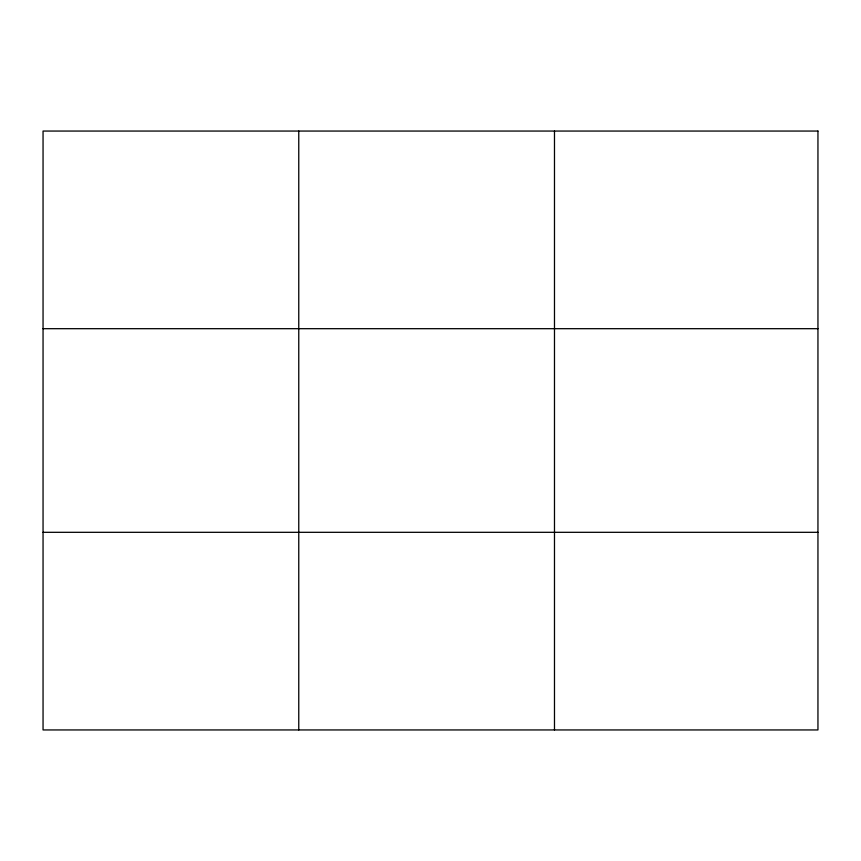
<?xml version="1.0" encoding="UTF-8"?>
<svg xmlns="http://www.w3.org/2000/svg" width="861" height="861" viewBox="0 0 861 861"><rect width="100%" height="100%" fill="white"/><g stroke="black" fill="none" stroke-linecap="round" stroke-linejoin="round"><path stroke-width="1.29" d="M298.767 729.945L298.767 131.055M554.484 729.945L554.484 131.055M43.05 328.687L817.95 328.687M43.05 532.313L817.95 532.313M817.95 131.055L817.95 729.945L43.05 729.945L43.05 131.055L817.95 131.055"/></g></svg>
